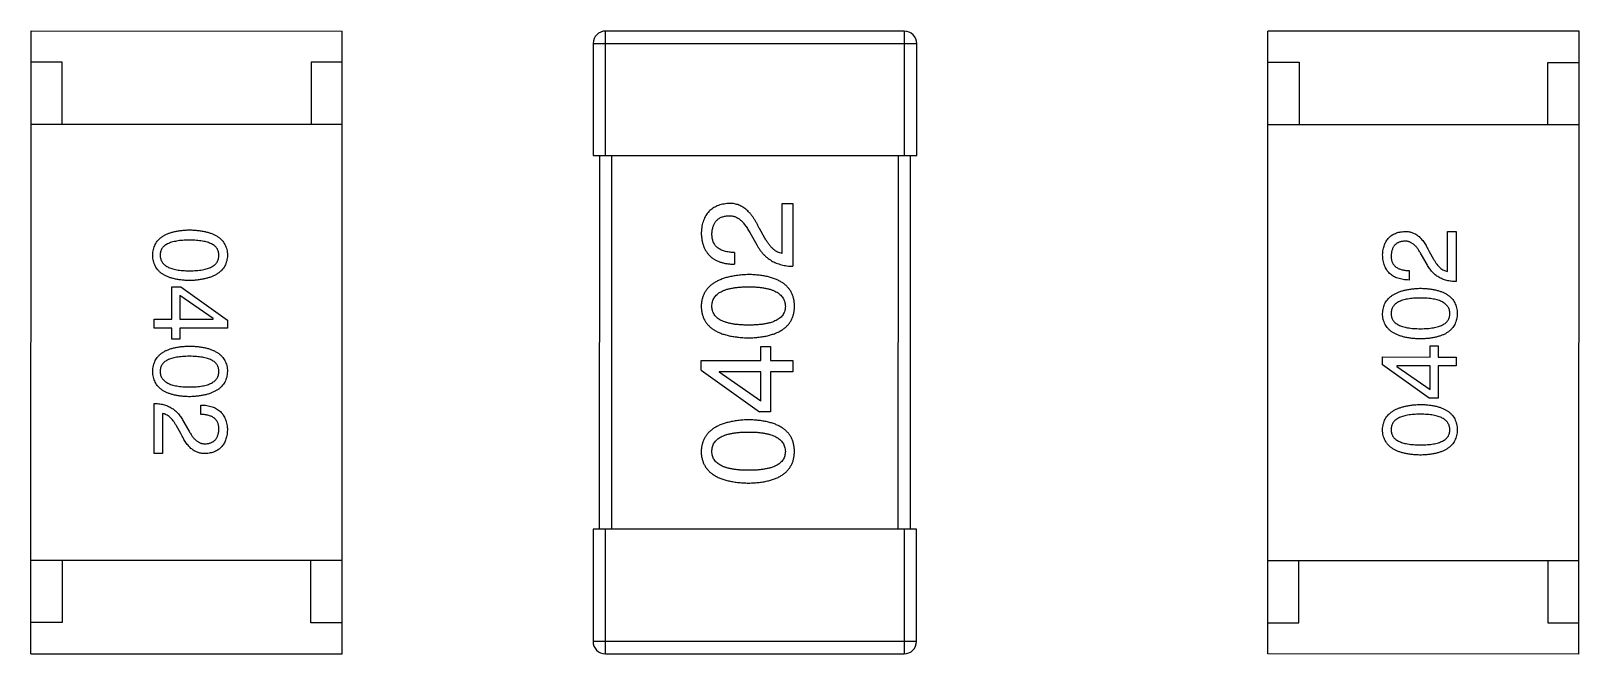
# Model space of a CAD drawing. Header units: inches. Extents: x -29 to 164, y -51 to 83.
# Drawn here: x 129.797 to 132.285, y 33.389 to 34.39 of the extents above; entities that cross this region are included whole.
import ezdxf

# ---------------------------------------------------------------- set-up
doc = ezdxf.new("R2010")
doc.units = ezdxf.units.IN
doc.header["$LTSCALE"] = 1.21
doc.header["$MEASUREMENT"] = 0
doc.layers.get('0').update_dxf_attribs({"linetype": 'CONTINUOUS'})

msp = doc.modelspace()

# ---------------------------------------------------------------- linework, layer by layer
at = {"color": 7, "linetype": 'Continuous'}
for p, q in [((129.7965, 33.3899), (129.7968, 34.3899)), ((129.7968, 34.3899), (130.2968, 34.3898)), ((130.2965, 33.3898), (130.2968, 34.3898)), ((130.7201, 34.1898), (130.7201, 34.3898)), ((131.2001, 34.3897), (130.7201, 34.3898)), ((131.2001, 34.3897), (131.2001, 34.1897)), ((131.7844, 33.3896), (131.7846, 34.3896)), ((132.2846, 34.3895), (131.7846, 34.3896)), ((132.2844, 33.3895), (132.2846, 34.3895)), ((130.7001, 34.3698), (130.7001, 34.1898)), ((130.7001, 34.3698), (131.2201, 34.3697)), ((131.2201, 34.1897), (131.2201, 34.3697)), ((129.8467, 34.3399), (129.7967, 34.3399)), ((129.8467, 34.2399), (129.8467, 34.3399)), ((130.2467, 34.3398), (130.2467, 34.2398)), ((130.2967, 34.3398), (130.2467, 34.3398)), ((131.7846, 34.3396), (131.8346, 34.3396)), ((131.8346, 34.3396), (131.8346, 34.2396)), ((132.2346, 34.2395), (132.2346, 34.3395)), ((132.2346, 34.3395), (132.2846, 34.3395)), ((130.2967, 34.2398), (129.7967, 34.2399)), ((131.7846, 34.2396), (132.2846, 34.2395)), ((130.7001, 34.1898), (131.2201, 34.1897)), ((130.7101, 34.1898), (130.71, 33.5898)), ((130.73, 33.5898), (130.7301, 34.1898)), ((131.1901, 34.1897), (131.19, 33.5897)), ((131.21, 33.5897), (131.2101, 34.1897)), ((131.0041, 34.0325), (131.0041, 34.1129)), ((131.0041, 34.1129), (131.0213, 34.1129)), ((131.0213, 34.1129), (131.0213, 34.012)), ((130.9517, 34.0662), (130.9631, 34.0465)), ((130.9762, 34.0571), (130.9672, 34.0727)), ((132.0731, 34.0038), (132.0732, 34.068)), ((132.0732, 34.068), (132.0869, 34.068)), ((132.0869, 34.068), (132.0869, 33.9874)), ((130.9271, 34.0342), (130.9271, 34.0153)), ((132.0404, 34.0149), (132.0312, 34.0307)), ((132.0436, 34.0359), (132.0509, 34.0235)), ((132.0115, 34.0051), (132.0115, 33.99)), ((130.0232, 33.9274), (130.0232, 33.9792)), ((130.0232, 33.9792), (130.0376, 33.9792)), ((130.0356, 33.9654), (130.0356, 33.9274)), ((130.0894, 33.928), (130.0356, 33.9654)), ((130.0376, 33.9792), (130.1123, 33.9254)), ((129.9943, 33.9129), (129.9943, 33.9274)), ((129.9943, 33.9274), (130.0232, 33.9274)), ((130.0232, 33.9129), (129.9943, 33.9129)), ((130.0231, 33.8952), (130.0232, 33.9129)), ((130.0356, 33.9274), (130.0894, 33.9273)), ((130.0356, 33.9129), (130.0356, 33.8952)), ((130.1123, 33.9129), (130.0356, 33.9129)), ((130.0894, 33.9273), (130.0894, 33.928)), ((130.1123, 33.9254), (130.1123, 33.9129)), ((130.0356, 33.8952), (130.0231, 33.8952)), ((130.9696, 33.8609), (130.9697, 33.883)), ((130.9697, 33.883), (130.9852, 33.883)), ((130.9852, 33.883), (130.9852, 33.8609)), ((131.9689, 33.854), (131.9689, 33.8665)), ((131.9689, 33.8665), (132.0456, 33.8664)), ((132.0456, 33.8664), (132.0456, 33.8842)), ((132.0456, 33.8842), (132.058, 33.8841)), ((132.058, 33.8841), (132.058, 33.8664)), ((132.058, 33.8664), (132.0869, 33.8664)), ((132.0869, 33.8664), (132.0869, 33.852)), ((130.8737, 33.8453), (130.8737, 33.8609)), ((130.8737, 33.8609), (130.9696, 33.8609)), ((130.8737, 33.8453), (130.9672, 33.7781)), ((130.9024, 33.8428), (130.9024, 33.842)), ((130.9696, 33.8428), (130.9024, 33.8428)), ((130.9696, 33.7953), (130.9024, 33.842)), ((130.9696, 33.7953), (130.9696, 33.8428)), ((130.9852, 33.8609), (131.0213, 33.8609)), ((130.9852, 33.8428), (130.9852, 33.7781)), ((131.0213, 33.8428), (130.9852, 33.8428)), ((131.0213, 33.8609), (131.0213, 33.8428)), ((132.0436, 33.8002), (131.9689, 33.854)), ((131.9918, 33.852), (131.9918, 33.8514)), ((132.0456, 33.852), (131.9918, 33.852)), ((131.9918, 33.8514), (132.0456, 33.814)), ((132.0456, 33.814), (132.0456, 33.852)), ((132.058, 33.852), (132.058, 33.8002)), ((132.0869, 33.852), (132.058, 33.852)), ((129.9943, 33.7113), (129.9943, 33.792)), ((130.0697, 33.7743), (130.0697, 33.7893)), ((132.058, 33.8002), (132.0436, 33.8002)), ((130.008, 33.7756), (130.008, 33.7113)), ((130.0408, 33.7644), (130.05, 33.7487)), ((130.9852, 33.7781), (130.9672, 33.7781)), ((130.0375, 33.7435), (130.0303, 33.7559)), ((130.008, 33.7113), (129.9943, 33.7113)), ((130.7, 33.5898), (130.6999, 33.4098)), ((131.22, 33.5897), (130.7, 33.5898)), ((130.7199, 33.3898), (130.72, 33.5898)), ((131.2, 33.5897), (131.1999, 33.3897)), ((131.2199, 33.4097), (131.22, 33.5897)), ((130.2966, 33.5398), (129.7966, 33.5399)), ((129.8466, 33.5399), (129.8466, 33.4399)), ((130.2466, 33.4398), (130.2466, 33.5398)), ((131.7845, 33.5396), (132.2845, 33.5395)), ((131.8344, 33.4396), (131.8345, 33.5396)), ((132.2345, 33.5395), (132.2344, 33.4395)), ((129.8466, 33.4399), (129.7966, 33.4399)), ((130.2966, 33.4398), (130.2466, 33.4398)), ((131.7844, 33.4396), (131.8344, 33.4396)), ((132.2344, 33.4395), (132.2844, 33.4395)), ((131.2199, 33.4097), (130.6999, 33.4098)), ((129.7965, 33.3899), (130.2965, 33.3898)), ((130.7199, 33.3898), (131.1999, 33.3897)), ((132.2844, 33.3895), (131.7844, 33.3896))]:
    msp.add_line(p, q, dxfattribs=at)
for centre, start, end in [((130.7201, 34.3698), 89.988, 179.988), ((131.2001, 34.3697), 359.988, 89.988), ((130.7199, 33.4098), 179.988, 269.988), ((131.1999, 33.4097), 269.988, 359.988)]:
    msp.add_arc(centre, 0.02, start, end, dxfattribs=at)
for points, knots in [([(130.9181, 34.1129), (130.9164, 34.1127), (130.9131, 34.1125), (130.9083, 34.1117), (130.9038, 34.1106), (130.8996, 34.1091), (130.8958, 34.1073), (130.8922, 34.1053), (130.889, 34.1028), (130.886, 34.1), (130.8834, 34.0969), (130.8811, 34.0935), (130.8791, 34.0897), (130.8774, 34.0857), (130.876, 34.0812), (130.8749, 34.0765), (130.8742, 34.0715), (130.8739, 34.068), (130.8738, 34.0662)], [0, 0, 0, 0, 0.070688, 0.137741, 0.201612, 0.262778, 0.321223, 0.378455, 0.434411, 0.490146, 0.546362, 0.603392, 0.662208, 0.723401, 0.787372, 0.85442, 0.925153, 1, 1, 1, 1]), ([(130.9672, 34.0727), (130.9665, 34.0744), (130.9649, 34.0777), (130.9624, 34.0824), (130.9598, 34.0868), (130.9572, 34.0909), (130.9544, 34.0946), (130.9516, 34.098), (130.9486, 34.101), (130.9456, 34.1036), (130.9425, 34.106), (130.9392, 34.108), (130.9359, 34.1097), (130.9325, 34.1111), (130.929, 34.112), (130.9255, 34.1127), (130.9218, 34.113), (130.9193, 34.1129), (130.9181, 34.1129)], [0, 0, 0, 0, 0.082731, 0.161257, 0.236138, 0.307554, 0.375712, 0.440848, 0.502916, 0.562567, 0.619798, 0.675716, 0.73039, 0.78386, 0.837315, 0.890547, 0.944917, 1, 1, 1, 1]), ([(130.891, 34.0637), (130.8911, 34.0648), (130.8912, 34.067), (130.8915, 34.0702), (130.8922, 34.0732), (130.8929, 34.076), (130.8939, 34.0785), (130.895, 34.0809), (130.8964, 34.0831), (130.8979, 34.0851), (130.8997, 34.0868), (130.9016, 34.0884), (130.9038, 34.0897), (130.9061, 34.0908), (130.9086, 34.0917), (130.9113, 34.0925), (130.9142, 34.093), (130.9162, 34.0931), (130.9172, 34.0932)], [0, 0, 0, 0, 0.076112, 0.148436, 0.216883, 0.281466, 0.34298, 0.402356, 0.459881, 0.51546, 0.571111, 0.62658, 0.683162, 0.741007, 0.801404, 0.863825, 0.930544, 1, 1, 1, 1]), ([(130.9172, 34.0932), (130.918, 34.0933), (130.9197, 34.0934), (130.9221, 34.0932), (130.9244, 34.0928), (130.9268, 34.0922), (130.9291, 34.0913), (130.9313, 34.0902), (130.9336, 34.0889), (130.9357, 34.0872), (130.9379, 34.0855), (130.94, 34.0834), (130.942, 34.0811), (130.944, 34.0786), (130.946, 34.0758), (130.948, 34.0728), (130.9499, 34.0696), (130.9511, 34.0673), (130.9517, 34.0662)], [0, 0, 0, 0, 0.052237, 0.103888, 0.155485, 0.207395, 0.259864, 0.31356, 0.369176, 0.4266, 0.486836, 0.550048, 0.61567, 0.685271, 0.75824, 0.834614, 0.915635, 1, 1, 1, 1]), ([(129.9924, 34.0298), (129.9924, 34.0314), (129.9926, 34.0345), (129.9933, 34.039), (129.9946, 34.0432), (129.9962, 34.0471), (129.9983, 34.0507), (130.0009, 34.054), (130.0039, 34.0571), (130.0075, 34.0597), (130.0114, 34.0621), (130.0158, 34.0642), (130.0206, 34.066), (130.0259, 34.0675), (130.0316, 34.0687), (130.0378, 34.0696), (130.0444, 34.0702), (130.049, 34.0704), (130.0514, 34.0704)], [0, 0, 0, 0, 0.059135, 0.115606, 0.169241, 0.221578, 0.273261, 0.324749, 0.377329, 0.431642, 0.488541, 0.548597, 0.612232, 0.680174, 0.752504, 0.829777, 0.912307, 1, 1, 1, 1]), ([(130.0514, 34.0704), (130.0538, 34.0704), (130.0585, 34.0702), (130.0654, 34.0696), (130.0718, 34.0687), (130.0777, 34.0675), (130.0832, 34.066), (130.0882, 34.0642), (130.0927, 34.0621), (130.0968, 34.0597), (130.1004, 34.057), (130.1035, 34.054), (130.1062, 34.0507), (130.1084, 34.0471), (130.1101, 34.0432), (130.1114, 34.039), (130.1121, 34.0345), (130.1123, 34.0314), (130.1124, 34.0298)], [0, 0, 0, 0, 0.088823, 0.172287, 0.250296, 0.323438, 0.392244, 0.456221, 0.516635, 0.573871, 0.628, 0.680335, 0.731489, 0.782557, 0.834044, 0.886738, 0.942089, 1, 1, 1, 1]), ([(130.8738, 34.0662), (130.8739, 34.0641), (130.8741, 34.0602), (130.8749, 34.0545), (130.876, 34.0492), (130.8776, 34.0443), (130.8796, 34.0397), (130.882, 34.0356), (130.8847, 34.0318), (130.8879, 34.0284), (130.8914, 34.0254), (130.8954, 34.0228), (130.8997, 34.0206), (130.9044, 34.0187), (130.9095, 34.0173), (130.915, 34.0162), (130.9209, 34.0156), (130.925, 34.0154), (130.9271, 34.0153)], [0, 0, 0, 0, 0.07282, 0.141057, 0.2062, 0.267672, 0.326735, 0.383519, 0.439188, 0.494454, 0.549628, 0.605958, 0.66397, 0.72402, 0.787502, 0.854127, 0.925065, 1, 1, 1, 1]), ([(130.9271, 34.0342), (130.9256, 34.0342), (130.9228, 34.0343), (130.9187, 34.0348), (130.9149, 34.0354), (130.9113, 34.0363), (130.9081, 34.0374), (130.9051, 34.0386), (130.9024, 34.0402), (130.9, 34.0419), (130.8979, 34.0439), (130.896, 34.0461), (130.8945, 34.0485), (130.8932, 34.0511), (130.8922, 34.054), (130.8915, 34.057), (130.8911, 34.0603), (130.891, 34.0625), (130.891, 34.0637)], [0, 0, 0, 0, 0.082594, 0.15978, 0.232961, 0.301462, 0.365595, 0.426678, 0.484662, 0.540809, 0.595146, 0.648401, 0.702272, 0.757102, 0.813447, 0.872233, 0.934055, 1, 1, 1, 1]), ([(131.9689, 34.0307), (131.969, 34.0321), (131.9692, 34.0349), (131.9698, 34.039), (131.9707, 34.0427), (131.9718, 34.0463), (131.9731, 34.0495), (131.9747, 34.0525), (131.9766, 34.0553), (131.9787, 34.0578), (131.981, 34.06), (131.9836, 34.062), (131.9865, 34.0636), (131.9896, 34.065), (131.9929, 34.0662), (131.9965, 34.0671), (132.0003, 34.0677), (132.003, 34.0679), (132.0043, 34.0681)], [0, 0, 0, 0, 0.074847, 0.14558, 0.212628, 0.276599, 0.337792, 0.396608, 0.453638, 0.509854, 0.565589, 0.621545, 0.678777, 0.737222, 0.798388, 0.862259, 0.929312, 1, 1, 1, 1]), ([(132.0043, 34.0681), (132.0053, 34.0681), (132.0073, 34.0681), (132.0102, 34.0679), (132.0131, 34.0674), (132.0159, 34.0666), (132.0186, 34.0655), (132.0213, 34.0642), (132.0238, 34.0626), (132.0263, 34.0607), (132.0288, 34.0585), (132.0311, 34.0561), (132.0334, 34.0534), (132.0356, 34.0504), (132.0377, 34.0472), (132.0398, 34.0437), (132.0418, 34.0399), (132.043, 34.0373), (132.0436, 34.0359)], [0, 0, 0, 0, 0.055083, 0.109453, 0.162685, 0.21614, 0.26961, 0.324284, 0.380202, 0.437433, 0.497084, 0.559152, 0.624288, 0.692446, 0.763862, 0.838743, 0.917269, 1, 1, 1, 1]), ([(130.0514, 34.0541), (130.0495, 34.054), (130.0458, 34.054), (130.0404, 34.0537), (130.0354, 34.0533), (130.0308, 34.0526), (130.0266, 34.0517), (130.0227, 34.0507), (130.0192, 34.0495), (130.016, 34.0481), (130.0132, 34.0465), (130.0108, 34.0447), (130.0087, 34.0427), (130.0071, 34.0405), (130.0057, 34.0381), (130.0048, 34.0355), (130.0043, 34.0327), (130.0042, 34.0308), (130.0042, 34.0298)], [0, 0, 0, 0, 0.096457, 0.187288, 0.27178, 0.350132, 0.423455, 0.491343, 0.554037, 0.612253, 0.666313, 0.717038, 0.764921, 0.811214, 0.856775, 0.902988, 0.950234, 1, 1, 1, 1]), ([(130.0986, 34.0298), (130.0985, 34.0308), (130.0985, 34.0327), (130.0979, 34.0355), (130.097, 34.038), (130.0957, 34.0405), (130.094, 34.0426), (130.092, 34.0447), (130.0895, 34.0465), (130.0867, 34.0481), (130.0836, 34.0495), (130.0801, 34.0507), (130.0762, 34.0517), (130.0719, 34.0526), (130.0673, 34.0532), (130.0623, 34.0537), (130.057, 34.054), (130.0533, 34.054), (130.0514, 34.0541)], [0, 0, 0, 0, 0.049764, 0.097007, 0.143217, 0.188577, 0.235116, 0.282997, 0.333719, 0.387776, 0.445989, 0.508679, 0.576563, 0.649481, 0.728235, 0.812722, 0.903548, 1, 1, 1, 1]), ([(130.9631, 34.0465), (130.9639, 34.0451), (130.9654, 34.0424), (130.9679, 34.0386), (130.9706, 34.035), (130.9735, 34.0317), (130.9765, 34.0286), (130.9797, 34.0259), (130.9831, 34.0233), (130.9867, 34.021), (130.9904, 34.019), (130.9943, 34.0172), (130.9984, 34.0157), (131.0026, 34.0145), (131.0071, 34.0134), (131.0117, 34.0127), (131.0164, 34.0122), (131.0197, 34.0121), (131.0213, 34.012)], [0, 0, 0, 0, 0.065828, 0.130094, 0.192451, 0.254037, 0.313974, 0.373757, 0.433048, 0.492243, 0.551902, 0.611758, 0.672678, 0.734814, 0.798569, 0.863693, 0.930488, 1, 1, 1, 1]), ([(131.0041, 34.0325), (131.0028, 34.0328), (131.0002, 34.0333), (130.9964, 34.0349), (130.9928, 34.0371), (130.9892, 34.0399), (130.9858, 34.0433), (130.9824, 34.0474), (130.9792, 34.052), (130.9773, 34.0554), (130.9762, 34.0571)], [0, 0, 0, 0, 0.103034, 0.208166, 0.318255, 0.434664, 0.559728, 0.695394, 0.841708, 1, 1, 1, 1]), ([(132.0037, 34.0523), (132.0028, 34.0523), (132.0012, 34.0521), (131.9989, 34.0517), (131.9967, 34.0511), (131.9947, 34.0504), (131.9929, 34.0495), (131.9912, 34.0484), (131.9896, 34.0472), (131.9882, 34.0458), (131.987, 34.0442), (131.9859, 34.0425), (131.985, 34.0406), (131.9842, 34.0385), (131.9836, 34.0363), (131.9831, 34.0339), (131.9828, 34.0314), (131.9827, 34.0296), (131.9827, 34.0287)], [0, 0, 0, 0, 0.069456, 0.136175, 0.198596, 0.258993, 0.316838, 0.37342, 0.428889, 0.48454, 0.540119, 0.597644, 0.65702, 0.718534, 0.783117, 0.851564, 0.923888, 1, 1, 1, 1]), ([(132.0312, 34.0307), (132.0307, 34.0316), (132.0297, 34.0334), (132.0282, 34.036), (132.0267, 34.0384), (132.0251, 34.0406), (132.0235, 34.0426), (132.0218, 34.0445), (132.0202, 34.0461), (132.0184, 34.0475), (132.0167, 34.0488), (132.0149, 34.0499), (132.0131, 34.0508), (132.0113, 34.0515), (132.0094, 34.052), (132.0075, 34.0523), (132.0056, 34.0524), (132.0043, 34.0524), (132.0037, 34.0523)], [0, 0, 0, 0, 0.084365, 0.165386, 0.24176, 0.314729, 0.38433, 0.449952, 0.513164, 0.5734, 0.630824, 0.68644, 0.740136, 0.792605, 0.844515, 0.896112, 0.947763, 1, 1, 1, 1]), ([(130.0514, 33.9891), (130.049, 33.9892), (130.0444, 33.9894), (130.0378, 33.99), (130.0316, 33.9909), (130.0259, 33.9921), (130.0206, 33.9936), (130.0158, 33.9954), (130.0114, 33.9975), (130.0074, 33.9998), (130.0039, 34.0025), (130.0009, 34.0056), (129.9983, 34.0089), (129.9962, 34.0125), (129.9945, 34.0164), (129.9933, 34.0206), (129.9926, 34.0251), (129.9924, 34.0282), (129.9924, 34.0298)], [0, 0, 0, 0, 0.08769, 0.170218, 0.24749, 0.319818, 0.387758, 0.451391, 0.511445, 0.568185, 0.622681, 0.67526, 0.726746, 0.778428, 0.830764, 0.884397, 0.940866, 1, 1, 1, 1]), ([(130.0042, 34.0298), (130.0042, 34.0288), (130.0043, 34.0268), (130.005, 34.024), (130.006, 34.0213), (130.0073, 34.0189), (130.009, 34.0166), (130.0111, 34.0145), (130.0135, 34.0127), (130.0163, 34.011), (130.0195, 34.0095), (130.023, 34.0083), (130.0268, 34.0072), (130.0311, 34.0064), (130.0356, 34.0057), (130.0406, 34.0052), (130.0458, 34.0049), (130.0495, 34.0049), (130.0514, 34.0049)], [0, 0, 0, 0, 0.050879, 0.099377, 0.146973, 0.193618, 0.240619, 0.289461, 0.34047, 0.395283, 0.453059, 0.515633, 0.582666, 0.655287, 0.732971, 0.815933, 0.905166, 1, 1, 1, 1]), ([(130.0514, 34.0049), (130.0533, 34.0049), (130.057, 34.0049), (130.0623, 34.0052), (130.0673, 34.0057), (130.0719, 34.0064), (130.0762, 34.0072), (130.0801, 34.0083), (130.0836, 34.0095), (130.0867, 34.011), (130.0895, 34.0127), (130.092, 34.0145), (130.094, 34.0166), (130.0957, 34.0188), (130.097, 34.0213), (130.0979, 34.024), (130.0985, 34.0268), (130.0985, 34.0288), (130.0986, 34.0298)], [0, 0, 0, 0, 0.095719, 0.185854, 0.269738, 0.347952, 0.420315, 0.487894, 0.550245, 0.608186, 0.662454, 0.713283, 0.761375, 0.808209, 0.854301, 0.901312, 0.949396, 1, 1, 1, 1]), ([(130.1124, 34.0298), (130.1123, 34.0282), (130.1121, 34.0251), (130.1112, 34.0207), (130.1099, 34.0166), (130.1081, 34.0127), (130.1059, 34.0091), (130.1032, 34.0058), (130.1, 34.0029), (130.0964, 34.0002), (130.0924, 33.9978), (130.0878, 33.9956), (130.0829, 33.9938), (130.0774, 33.9923), (130.0716, 33.9911), (130.0652, 33.9901), (130.0585, 33.9894), (130.0538, 33.9892), (130.0514, 33.9891)], [0, 0, 0, 0, 0.057415, 0.112361, 0.16496, 0.216437, 0.267441, 0.318839, 0.371478, 0.426325, 0.483626, 0.544235, 0.608673, 0.677374, 0.750405, 0.828394, 0.911525, 1, 1, 1, 1]), ([(132.0115, 33.99), (132.0098, 33.9901), (132.0066, 33.9902), (132.0019, 33.9907), (131.9975, 33.9916), (131.9934, 33.9927), (131.9896, 33.9942), (131.9861, 33.996), (131.983, 33.9981), (131.9802, 34.0005), (131.9776, 34.0032), (131.9754, 34.0062), (131.9735, 34.0095), (131.972, 34.0132), (131.9707, 34.0171), (131.9698, 34.0214), (131.9691, 34.0259), (131.969, 34.0291), (131.9689, 34.0307)], [0, 0, 0, 0, 0.074935, 0.145873, 0.212498, 0.27598, 0.33603, 0.394042, 0.450372, 0.505546, 0.560812, 0.616481, 0.673265, 0.732328, 0.7938, 0.858943, 0.92718, 1, 1, 1, 1]), ([(131.9827, 34.0287), (131.9827, 34.0278), (131.9827, 34.026), (131.9831, 34.0234), (131.9836, 34.0209), (131.9844, 34.0186), (131.9854, 34.0165), (131.9867, 34.0146), (131.9881, 34.0129), (131.9899, 34.0113), (131.9918, 34.0099), (131.9939, 34.0087), (131.9963, 34.0077), (131.9989, 34.0068), (132.0018, 34.0061), (132.0048, 34.0056), (132.0081, 34.0052), (132.0103, 34.0051), (132.0115, 34.0051)], [0, 0, 0, 0, 0.065945, 0.127767, 0.186553, 0.242898, 0.297728, 0.351599, 0.404854, 0.459191, 0.515338, 0.573322, 0.634405, 0.698538, 0.767039, 0.84022, 0.917406, 1, 1, 1, 1]), ([(132.0869, 33.9874), (132.0856, 33.9874), (132.083, 33.9875), (132.0792, 33.9879), (132.0755, 33.9885), (132.072, 33.9893), (132.0686, 33.9903), (132.0653, 33.9915), (132.0622, 33.9929), (132.0592, 33.9946), (132.0563, 33.9964), (132.0536, 33.9984), (132.0511, 34.0007), (132.0486, 34.0031), (132.0463, 34.0058), (132.0442, 34.0086), (132.0422, 34.0117), (132.041, 34.0138), (132.0404, 34.0149)], [0, 0, 0, 0, 0.069512, 0.136307, 0.201431, 0.265186, 0.327322, 0.388242, 0.448098, 0.507757, 0.566952, 0.626243, 0.686026, 0.745963, 0.807549, 0.869906, 0.934172, 1, 1, 1, 1]), ([(132.0509, 34.0235), (132.0517, 34.0221), (132.0532, 34.0193), (132.0558, 34.0156), (132.0585, 34.0124), (132.0612, 34.0097), (132.0641, 34.0074), (132.067, 34.0057), (132.07, 34.0044), (132.0721, 34.004), (132.0731, 34.0038)], [0, 0, 0, 0, 0.158292, 0.304606, 0.440272, 0.565336, 0.681745, 0.791834, 0.896966, 1, 1, 1, 1]), ([(130.95, 33.9988), (130.947, 33.9986), (130.9411, 33.9984), (130.9327, 33.9975), (130.9248, 33.9963), (130.9174, 33.9948), (130.9106, 33.9929), (130.9044, 33.9906), (130.8988, 33.988), (130.8937, 33.985), (130.8892, 33.9816), (130.8852, 33.9779), (130.8818, 33.9738), (130.879, 33.9693), (130.8768, 33.9645), (130.8752, 33.9593), (130.8741, 33.9537), (130.8739, 33.9499), (130.8738, 33.948)], [0, 0, 0, 0, 0.088475, 0.171606, 0.249595, 0.322626, 0.391327, 0.455765, 0.516374, 0.573675, 0.628522, 0.681161, 0.732559, 0.783563, 0.83504, 0.887639, 0.942585, 1, 1, 1, 1]), ([(131.0238, 33.9479), (131.0237, 33.9499), (131.0235, 33.9538), (131.0226, 33.9594), (131.021, 33.9647), (131.019, 33.9696), (131.0163, 33.9741), (131.0131, 33.9782), (131.0093, 33.982), (131.0049, 33.9854), (131, 33.9884), (130.9945, 33.991), (130.9885, 33.9932), (130.9818, 33.9951), (130.9747, 33.9966), (130.967, 33.9977), (130.9587, 33.9985), (130.953, 33.9987), (130.95, 33.9988)], [0, 0, 0, 0, 0.059134, 0.115603, 0.169236, 0.221572, 0.273254, 0.32474, 0.377319, 0.431815, 0.488555, 0.548609, 0.612242, 0.680182, 0.75251, 0.829782, 0.91231, 1, 1, 1, 1]), ([(130.891, 33.948), (130.891, 33.9492), (130.8911, 33.9517), (130.8918, 33.9552), (130.893, 33.9586), (130.8946, 33.9616), (130.8967, 33.9644), (130.8993, 33.967), (130.9023, 33.9693), (130.9058, 33.9714), (130.9097, 33.9732), (130.9141, 33.9748), (130.919, 33.9761), (130.9243, 33.9772), (130.9301, 33.9781), (130.9363, 33.9787), (130.943, 33.979), (130.9476, 33.9791), (130.95, 33.9791)], [0, 0, 0, 0, 0.050604, 0.098688, 0.145699, 0.191791, 0.238625, 0.286717, 0.337546, 0.391814, 0.449755, 0.512106, 0.579685, 0.652048, 0.730262, 0.814146, 0.904281, 1, 1, 1, 1]), ([(130.95, 33.9791), (130.9524, 33.9791), (130.9569, 33.979), (130.9635, 33.9787), (130.9697, 33.9781), (130.9754, 33.9772), (130.9807, 33.9761), (130.9855, 33.9748), (130.9899, 33.9732), (130.9938, 33.9714), (130.9973, 33.9693), (131.0003, 33.967), (131.003, 33.9644), (131.0051, 33.9616), (131.0068, 33.9585), (131.008, 33.9552), (131.0088, 33.9516), (131.0089, 33.9492), (131.009, 33.9479)], [0, 0, 0, 0, 0.094834, 0.184067, 0.267029, 0.344713, 0.417334, 0.484367, 0.546941, 0.604717, 0.65953, 0.710539, 0.759381, 0.806382, 0.853027, 0.900623, 0.949121, 1, 1, 1, 1]), ([(131.9689, 33.9361), (131.969, 33.9377), (131.9692, 33.9407), (131.97, 33.9452), (131.9713, 33.9493), (131.9731, 33.9532), (131.9753, 33.9568), (131.978, 33.9601), (131.9812, 33.963), (131.9848, 33.9657), (131.9889, 33.9681), (131.9934, 33.9702), (131.9984, 33.9721), (132.0038, 33.9736), (132.0097, 33.9748), (132.016, 33.9758), (132.0228, 33.9764), (132.0275, 33.9767), (132.0299, 33.9768)], [0, 0, 0, 0, 0.057415, 0.112361, 0.16496, 0.216437, 0.267441, 0.318839, 0.371478, 0.426325, 0.483626, 0.544235, 0.608673, 0.677374, 0.750405, 0.828394, 0.911525, 1, 1, 1, 1]), ([(132.0299, 33.9768), (132.0322, 33.9767), (132.0368, 33.9765), (132.0434, 33.9759), (132.0496, 33.975), (132.0553, 33.9738), (132.0606, 33.9723), (132.0655, 33.9705), (132.0698, 33.9684), (132.0738, 33.966), (132.0773, 33.9633), (132.0803, 33.9603), (132.0829, 33.957), (132.085, 33.9534), (132.0867, 33.9495), (132.0879, 33.9453), (132.0887, 33.9408), (132.0888, 33.9377), (132.0889, 33.9361)], [0, 0, 0, 0, 0.08769, 0.170218, 0.24749, 0.319818, 0.387758, 0.451391, 0.511445, 0.568185, 0.622681, 0.67526, 0.726746, 0.778428, 0.830764, 0.884397, 0.940866, 1, 1, 1, 1]), ([(130.8738, 33.948), (130.8739, 33.946), (130.874, 33.9421), (130.875, 33.9364), (130.8766, 33.9312), (130.8787, 33.9263), (130.8815, 33.9218), (130.8848, 33.9176), (130.8887, 33.9139), (130.8933, 33.9105), (130.8983, 33.9075), (130.904, 33.9049), (130.9103, 33.9027), (130.9171, 33.9008), (130.9245, 33.8993), (130.9325, 33.8982), (130.941, 33.8974), (130.9469, 33.8972), (130.95, 33.8971)], [0, 0, 0, 0, 0.057911, 0.113262, 0.165956, 0.217443, 0.268511, 0.319665, 0.372, 0.426129, 0.483365, 0.543779, 0.607756, 0.676562, 0.749704, 0.827713, 0.911177, 1, 1, 1, 1]), ([(130.95, 33.9176), (130.9476, 33.9176), (130.943, 33.9177), (130.9363, 33.9181), (130.9301, 33.9186), (130.9243, 33.9194), (130.919, 33.9205), (130.9141, 33.9218), (130.9097, 33.9233), (130.9058, 33.9251), (130.9023, 33.9271), (130.8993, 33.9293), (130.8967, 33.9319), (130.8946, 33.9346), (130.893, 33.9376), (130.8918, 33.9408), (130.8911, 33.9443), (130.891, 33.9467), (130.891, 33.948)], [0, 0, 0, 0, 0.096452, 0.187278, 0.271765, 0.350519, 0.423437, 0.491321, 0.554011, 0.612224, 0.666281, 0.717003, 0.764884, 0.811423, 0.856783, 0.902993, 0.950236, 1, 1, 1, 1]), ([(131.009, 33.9479), (131.009, 33.9467), (131.0089, 33.9443), (131.0082, 33.9408), (131.007, 33.9376), (131.0054, 33.9346), (131.0033, 33.9318), (131.0007, 33.9293), (130.9977, 33.9271), (130.9942, 33.9251), (130.9903, 33.9233), (130.9859, 33.9217), (130.981, 33.9205), (130.9757, 33.9194), (130.9699, 33.9186), (130.9637, 33.918), (130.957, 33.9177), (130.9524, 33.9176), (130.95, 33.9176)], [0, 0, 0, 0, 0.049766, 0.097012, 0.143225, 0.188786, 0.235079, 0.282962, 0.333687, 0.387747, 0.445963, 0.508657, 0.576545, 0.649868, 0.72822, 0.812712, 0.903543, 1, 1, 1, 1]), ([(130.95, 33.8971), (130.9529, 33.8972), (130.9587, 33.8974), (130.9669, 33.8982), (130.9747, 33.8993), (130.9818, 33.9008), (130.9884, 33.9027), (130.9945, 33.9049), (131, 33.9075), (131.0049, 33.9105), (131.0093, 33.9139), (131.0131, 33.9176), (131.0163, 33.9218), (131.019, 33.9263), (131.021, 33.9312), (131.0226, 33.9364), (131.0235, 33.9421), (131.0237, 33.9459), (131.0238, 33.9479)], [0, 0, 0, 0, 0.087693, 0.170223, 0.247496, 0.319826, 0.387768, 0.451403, 0.511459, 0.568358, 0.622671, 0.675251, 0.726739, 0.778422, 0.830759, 0.884394, 0.940865, 1, 1, 1, 1]), ([(132.0299, 33.961), (132.028, 33.961), (132.0243, 33.961), (132.0189, 33.9607), (132.0139, 33.9602), (132.0093, 33.9595), (132.005, 33.9587), (132.0012, 33.9576), (131.9976, 33.9563), (131.9945, 33.9549), (131.9917, 33.9532), (131.9893, 33.9514), (131.9872, 33.9493), (131.9855, 33.9471), (131.9842, 33.9446), (131.9833, 33.9419), (131.9828, 33.9391), (131.9827, 33.9371), (131.9826, 33.9361)], [0, 0, 0, 0, 0.095719, 0.185854, 0.269738, 0.347952, 0.420315, 0.487894, 0.550245, 0.608186, 0.662454, 0.713283, 0.761375, 0.808209, 0.854301, 0.901312, 0.949396, 1, 1, 1, 1]), ([(132.0771, 33.9361), (132.077, 33.9371), (132.0769, 33.9391), (132.0763, 33.9419), (132.0753, 33.9446), (132.0739, 33.947), (132.0722, 33.9493), (132.0701, 33.9513), (132.0677, 33.9532), (132.0649, 33.9549), (132.0618, 33.9563), (132.0583, 33.9576), (132.0544, 33.9587), (132.0502, 33.9595), (132.0456, 33.9602), (132.0407, 33.9607), (132.0354, 33.961), (132.0317, 33.961), (132.0299, 33.961)], [0, 0, 0, 0, 0.050879, 0.099377, 0.146973, 0.193618, 0.240619, 0.289461, 0.34047, 0.395283, 0.453059, 0.515633, 0.582666, 0.655287, 0.732971, 0.815933, 0.905166, 1, 1, 1, 1]), ([(132.0298, 33.8954), (132.0274, 33.8955), (132.0227, 33.8957), (132.0158, 33.8963), (132.0094, 33.8972), (132.0035, 33.8984), (131.9981, 33.8999), (131.9931, 33.9017), (131.9885, 33.9038), (131.9845, 33.9062), (131.9808, 33.9089), (131.9777, 33.9119), (131.975, 33.9152), (131.9728, 33.9188), (131.9711, 33.9227), (131.9699, 33.9269), (131.9691, 33.9314), (131.9689, 33.9345), (131.9689, 33.9361)], [0, 0, 0, 0, 0.088823, 0.172287, 0.250296, 0.323438, 0.392244, 0.456221, 0.516635, 0.573871, 0.628, 0.680335, 0.731489, 0.782557, 0.834044, 0.886738, 0.942089, 1, 1, 1, 1]), ([(131.9826, 33.9361), (131.9827, 33.9351), (131.9828, 33.9332), (131.9833, 33.9304), (131.9842, 33.9278), (131.9855, 33.9254), (131.9872, 33.9233), (131.9893, 33.9212), (131.9917, 33.9194), (131.9945, 33.9178), (131.9976, 33.9164), (132.0012, 33.9152), (132.005, 33.9142), (132.0093, 33.9133), (132.0139, 33.9126), (132.0189, 33.9122), (132.0243, 33.9119), (132.0279, 33.9119), (132.0299, 33.9118)], [0, 0, 0, 0, 0.049764, 0.097007, 0.143217, 0.188577, 0.235116, 0.282997, 0.333719, 0.387776, 0.445989, 0.508679, 0.576563, 0.649481, 0.728235, 0.812722, 0.903548, 1, 1, 1, 1]), ([(132.0889, 33.9361), (132.0888, 33.9345), (132.0887, 33.9314), (132.0879, 33.9269), (132.0867, 33.9227), (132.085, 33.9188), (132.0829, 33.9152), (132.0803, 33.9118), (132.0773, 33.9088), (132.0738, 33.9062), (132.0698, 33.9037), (132.0654, 33.9017), (132.0606, 33.8999), (132.0553, 33.8984), (132.0496, 33.8972), (132.0434, 33.8963), (132.0368, 33.8957), (132.0322, 33.8955), (132.0298, 33.8954)], [0, 0, 0, 0, 0.059135, 0.115606, 0.169241, 0.221578, 0.273261, 0.324749, 0.377329, 0.431642, 0.488541, 0.548597, 0.612232, 0.680174, 0.752504, 0.829777, 0.912307, 1, 1, 1, 1]), ([(132.0299, 33.9118), (132.0318, 33.9119), (132.0354, 33.9119), (132.0408, 33.9122), (132.0458, 33.9126), (132.0504, 33.9133), (132.0546, 33.9142), (132.0585, 33.9151), (132.0621, 33.9164), (132.0652, 33.9178), (132.068, 33.9194), (132.0704, 33.9212), (132.0725, 33.9232), (132.0741, 33.9254), (132.0755, 33.9278), (132.0764, 33.9304), (132.077, 33.9332), (132.077, 33.9351), (132.0771, 33.9361)], [0, 0, 0, 0, 0.096457, 0.187288, 0.27178, 0.350132, 0.423455, 0.491343, 0.554037, 0.612253, 0.666313, 0.717038, 0.764921, 0.811214, 0.856775, 0.902988, 0.950234, 1, 1, 1, 1]), ([(129.9923, 33.8433), (129.9924, 33.8449), (129.9925, 33.848), (129.9933, 33.8525), (129.9945, 33.8567), (129.9962, 33.8606), (129.9983, 33.8642), (130.0009, 33.8675), (130.0039, 33.8705), (130.0074, 33.8732), (130.0113, 33.8756), (130.0158, 33.8777), (130.0206, 33.8795), (130.0259, 33.881), (130.0316, 33.8822), (130.0378, 33.8831), (130.0444, 33.8837), (130.049, 33.8838), (130.0513, 33.8839)], [0, 0, 0, 0, 0.059135, 0.115606, 0.169241, 0.221578, 0.273261, 0.324749, 0.377329, 0.431642, 0.488541, 0.548597, 0.612232, 0.680174, 0.752504, 0.829777, 0.912307, 1, 1, 1, 1]), ([(130.0513, 33.8675), (130.0494, 33.8675), (130.0457, 33.8675), (130.0404, 33.8672), (130.0354, 33.8667), (130.0308, 33.8661), (130.0265, 33.8652), (130.0226, 33.8642), (130.0191, 33.863), (130.016, 33.8615), (130.0132, 33.8599), (130.0108, 33.8582), (130.0087, 33.8561), (130.007, 33.8539), (130.0057, 33.8516), (130.0048, 33.849), (130.0042, 33.8462), (130.0042, 33.8443), (130.0041, 33.8433)], [0, 0, 0, 0, 0.096457, 0.187288, 0.27178, 0.350132, 0.423455, 0.491343, 0.554037, 0.612253, 0.666313, 0.717038, 0.764921, 0.811214, 0.856775, 0.902988, 0.950234, 1, 1, 1, 1]), ([(130.0513, 33.8839), (130.0538, 33.8838), (130.0585, 33.8837), (130.0654, 33.8831), (130.0717, 33.8822), (130.0777, 33.881), (130.0831, 33.8795), (130.0881, 33.8777), (130.0927, 33.8756), (130.0967, 33.8732), (130.1003, 33.8705), (130.1035, 33.8675), (130.1062, 33.8642), (130.1084, 33.8606), (130.11, 33.8567), (130.1113, 33.8525), (130.1121, 33.848), (130.1122, 33.8448), (130.1123, 33.8433)], [0, 0, 0, 0, 0.088823, 0.172287, 0.250296, 0.323438, 0.392244, 0.456221, 0.516635, 0.573871, 0.628, 0.680335, 0.731489, 0.782557, 0.834044, 0.886738, 0.942089, 1, 1, 1, 1]), ([(130.0985, 33.8433), (130.0985, 33.8442), (130.0984, 33.8462), (130.0979, 33.8489), (130.097, 33.8515), (130.0957, 33.8539), (130.094, 33.8561), (130.0919, 33.8581), (130.0895, 33.8599), (130.0867, 33.8615), (130.0836, 33.863), (130.08, 33.8642), (130.0761, 33.8652), (130.0719, 33.8661), (130.0673, 33.8667), (130.0623, 33.8672), (130.0569, 33.8675), (130.0532, 33.8675), (130.0513, 33.8675)], [0, 0, 0, 0, 0.049764, 0.097007, 0.143217, 0.188577, 0.235116, 0.282997, 0.333719, 0.387776, 0.445989, 0.508679, 0.576563, 0.649481, 0.728235, 0.812722, 0.903548, 1, 1, 1, 1]), ([(130.0513, 33.8026), (130.049, 33.8027), (130.0444, 33.8029), (130.0378, 33.8035), (130.0316, 33.8043), (130.0259, 33.8056), (130.0206, 33.8071), (130.0157, 33.8089), (130.0113, 33.8109), (130.0074, 33.8133), (130.0039, 33.816), (130.0009, 33.819), (129.9983, 33.8223), (129.9962, 33.826), (129.9945, 33.8299), (129.9933, 33.8341), (129.9925, 33.8386), (129.9924, 33.8417), (129.9923, 33.8433)], [0, 0, 0, 0, 0.08769, 0.170218, 0.24749, 0.319818, 0.387758, 0.451391, 0.511445, 0.568185, 0.622681, 0.67526, 0.726746, 0.778428, 0.830764, 0.884397, 0.940866, 1, 1, 1, 1]), ([(130.0041, 33.8433), (130.0042, 33.8423), (130.0043, 33.8403), (130.0049, 33.8374), (130.0059, 33.8348), (130.0073, 33.8323), (130.009, 33.8301), (130.0111, 33.828), (130.0135, 33.8262), (130.0163, 33.8245), (130.0194, 33.823), (130.0229, 33.8218), (130.0268, 33.8207), (130.031, 33.8199), (130.0356, 33.8192), (130.0405, 33.8187), (130.0458, 33.8184), (130.0494, 33.8184), (130.0513, 33.8183)], [0, 0, 0, 0, 0.050879, 0.099377, 0.146973, 0.193618, 0.240619, 0.289461, 0.34047, 0.395283, 0.453059, 0.515633, 0.582666, 0.655287, 0.732971, 0.815933, 0.905166, 1, 1, 1, 1]), ([(130.0513, 33.8183), (130.0532, 33.8184), (130.0569, 33.8184), (130.0623, 33.8187), (130.0673, 33.8192), (130.0719, 33.8198), (130.0761, 33.8207), (130.08, 33.8218), (130.0835, 33.823), (130.0867, 33.8245), (130.0895, 33.8262), (130.0919, 33.828), (130.094, 33.8301), (130.0957, 33.8323), (130.097, 33.8348), (130.0979, 33.8374), (130.0984, 33.8403), (130.0985, 33.8423), (130.0985, 33.8433)], [0, 0, 0, 0, 0.095719, 0.185854, 0.269738, 0.347952, 0.420315, 0.487894, 0.550245, 0.608186, 0.662454, 0.713283, 0.761375, 0.808209, 0.854301, 0.901312, 0.949396, 1, 1, 1, 1]), ([(130.1123, 33.8433), (130.1122, 33.8417), (130.112, 33.8386), (130.1112, 33.8342), (130.1099, 33.83), (130.1081, 33.8262), (130.1059, 33.8226), (130.1032, 33.8193), (130.1, 33.8163), (130.0964, 33.8136), (130.0923, 33.8112), (130.0878, 33.8091), (130.0828, 33.8073), (130.0774, 33.8058), (130.0715, 33.8046), (130.0652, 33.8036), (130.0584, 33.8029), (130.0537, 33.8027), (130.0513, 33.8026)], [0, 0, 0, 0, 0.057415, 0.112361, 0.16496, 0.216437, 0.267441, 0.318839, 0.371478, 0.426325, 0.483626, 0.544235, 0.608673, 0.677374, 0.750405, 0.828394, 0.911525, 1, 1, 1, 1]), ([(129.9943, 33.792), (129.9956, 33.7919), (129.9982, 33.7918), (130.002, 33.7914), (130.0057, 33.7909), (130.0092, 33.7901), (130.0126, 33.7891), (130.0159, 33.7878), (130.019, 33.7864), (130.022, 33.7848), (130.0249, 33.783), (130.0275, 33.7809), (130.0301, 33.7787), (130.0325, 33.7762), (130.0349, 33.7736), (130.037, 33.7707), (130.039, 33.7677), (130.0402, 33.7655), (130.0408, 33.7644)], [0, 0, 0, 0, 0.069512, 0.136307, 0.201431, 0.265186, 0.327322, 0.388242, 0.448098, 0.507757, 0.566952, 0.626243, 0.686026, 0.745963, 0.807549, 0.869906, 0.934172, 1, 1, 1, 1]), ([(130.0697, 33.7893), (130.0714, 33.7893), (130.0746, 33.7892), (130.0793, 33.7886), (130.0837, 33.7878), (130.0878, 33.7866), (130.0916, 33.7852), (130.095, 33.7834), (130.0982, 33.7813), (130.101, 33.7789), (130.1036, 33.7762), (130.1058, 33.7732), (130.1076, 33.7698), (130.1092, 33.7662), (130.1105, 33.7622), (130.1114, 33.758), (130.1121, 33.7534), (130.1122, 33.7503), (130.1123, 33.7487)], [0, 0, 0, 0, 0.074935, 0.145873, 0.212498, 0.27598, 0.33603, 0.394042, 0.450372, 0.505546, 0.560812, 0.616481, 0.673265, 0.732328, 0.7938, 0.858943, 0.92718, 1, 1, 1, 1]), ([(131.9688, 33.7496), (131.9689, 33.7512), (131.9691, 33.7542), (131.97, 33.7587), (131.9713, 33.7628), (131.973, 33.7667), (131.9753, 33.7703), (131.978, 33.7735), (131.9811, 33.7765), (131.9848, 33.7792), (131.9888, 33.7816), (131.9933, 33.7837), (131.9983, 33.7855), (132.0037, 33.7871), (132.0096, 33.7883), (132.0159, 33.7892), (132.0227, 33.7899), (132.0274, 33.7901), (132.0298, 33.7902)], [0, 0, 0, 0, 0.057415, 0.112361, 0.16496, 0.216437, 0.267441, 0.318839, 0.371478, 0.426325, 0.483626, 0.544235, 0.608673, 0.677374, 0.750405, 0.828394, 0.911525, 1, 1, 1, 1]), ([(132.0298, 33.7902), (132.0322, 33.7902), (132.0368, 33.79), (132.0434, 33.7894), (132.0496, 33.7885), (132.0553, 33.7873), (132.0606, 33.7858), (132.0654, 33.784), (132.0698, 33.7819), (132.0738, 33.7795), (132.0772, 33.7768), (132.0803, 33.7738), (132.0829, 33.7705), (132.085, 33.7669), (132.0866, 33.763), (132.0879, 33.7588), (132.0886, 33.7543), (132.0888, 33.7512), (132.0888, 33.7496)], [0, 0, 0, 0, 0.08769, 0.170218, 0.24749, 0.319818, 0.387758, 0.451391, 0.511445, 0.568185, 0.622681, 0.67526, 0.726746, 0.778428, 0.830764, 0.884397, 0.940866, 1, 1, 1, 1]), ([(130.0303, 33.7559), (130.0295, 33.7573), (130.028, 33.76), (130.0254, 33.7637), (130.0227, 33.767), (130.02, 33.7697), (130.0171, 33.7719), (130.0142, 33.7737), (130.0112, 33.775), (130.0091, 33.7754), (130.008, 33.7756)], [0, 0, 0, 0, 0.158292, 0.304606, 0.440272, 0.565336, 0.681745, 0.791834, 0.896966, 1, 1, 1, 1]), ([(130.0985, 33.7507), (130.0985, 33.7516), (130.0985, 33.7534), (130.0981, 33.756), (130.0976, 33.7585), (130.0968, 33.7607), (130.0958, 33.7628), (130.0945, 33.7648), (130.093, 33.7665), (130.0913, 33.7681), (130.0894, 33.7695), (130.0872, 33.7707), (130.0849, 33.7717), (130.0823, 33.7726), (130.0794, 33.7733), (130.0764, 33.7738), (130.0731, 33.7741), (130.0708, 33.7742), (130.0697, 33.7743)], [0, 0, 0, 0, 0.065945, 0.127767, 0.186553, 0.242898, 0.297728, 0.351599, 0.404854, 0.459191, 0.515338, 0.573322, 0.634405, 0.698538, 0.767039, 0.84022, 0.917406, 1, 1, 1, 1]), ([(130.95, 33.7656), (130.9469, 33.7655), (130.9411, 33.7652), (130.9326, 33.7644), (130.9247, 33.7632), (130.9174, 33.7616), (130.9106, 33.7597), (130.9044, 33.7575), (130.8987, 33.7548), (130.8936, 33.7518), (130.8891, 33.7484), (130.8851, 33.7447), (130.8818, 33.7406), (130.879, 33.7362), (130.8768, 33.7313), (130.8751, 33.7261), (130.8741, 33.7206), (130.8738, 33.7168), (130.8737, 33.7148)], [0, 0, 0, 0, 0.088475, 0.171606, 0.249595, 0.322626, 0.391327, 0.455765, 0.516374, 0.573675, 0.628522, 0.681161, 0.732559, 0.783563, 0.83504, 0.887639, 0.942585, 1, 1, 1, 1]), ([(131.0237, 33.7148), (131.0236, 33.7168), (131.0234, 33.7206), (131.0225, 33.7263), (131.021, 33.7315), (131.0189, 33.7364), (131.0163, 33.7409), (131.013, 33.7451), (131.0092, 33.7488), (131.0049, 33.7522), (130.9999, 33.7552), (130.9944, 33.7578), (130.9884, 33.7601), (130.9818, 33.7619), (130.9746, 33.7634), (130.9669, 33.7645), (130.9586, 33.7653), (130.9529, 33.7655), (130.95, 33.7656)], [0, 0, 0, 0, 0.059134, 0.115603, 0.169236, 0.221572, 0.273254, 0.32474, 0.377319, 0.431815, 0.488555, 0.548609, 0.612242, 0.680182, 0.75251, 0.829782, 0.91231, 1, 1, 1, 1]), ([(132.0298, 33.7745), (132.0279, 33.7745), (132.0242, 33.7744), (132.0189, 33.7742), (132.0139, 33.7737), (132.0093, 33.773), (132.005, 33.7721), (132.0011, 33.7711), (131.9976, 33.7698), (131.9944, 33.7684), (131.9917, 33.7667), (131.9892, 33.7649), (131.9872, 33.7628), (131.9855, 33.7606), (131.9842, 33.7581), (131.9833, 33.7554), (131.9827, 33.7526), (131.9826, 33.7506), (131.9826, 33.7496)], [0, 0, 0, 0, 0.095719, 0.185854, 0.269738, 0.347952, 0.420315, 0.487894, 0.550245, 0.608186, 0.662454, 0.713283, 0.761375, 0.808209, 0.854301, 0.901312, 0.949396, 1, 1, 1, 1]), ([(132.077, 33.7496), (132.077, 33.7506), (132.0768, 33.7525), (132.0762, 33.7554), (132.0752, 33.7581), (132.0739, 33.7605), (132.0722, 33.7628), (132.0701, 33.7648), (132.0677, 33.7667), (132.0649, 33.7684), (132.0617, 33.7698), (132.0582, 33.7711), (132.0544, 33.7721), (132.0501, 33.773), (132.0456, 33.7737), (132.0406, 33.7742), (132.0353, 33.7744), (132.0317, 33.7745), (132.0298, 33.7745)], [0, 0, 0, 0, 0.050879, 0.099377, 0.146973, 0.193618, 0.240619, 0.289461, 0.34047, 0.395283, 0.453059, 0.515633, 0.582666, 0.655287, 0.732971, 0.815933, 0.905166, 1, 1, 1, 1]), ([(130.0769, 33.7113), (130.0759, 33.7113), (130.0739, 33.7112), (130.071, 33.7115), (130.0681, 33.712), (130.0653, 33.7128), (130.0626, 33.7139), (130.0599, 33.7152), (130.0574, 33.7168), (130.0549, 33.7187), (130.0524, 33.7208), (130.0501, 33.7233), (130.0478, 33.726), (130.0456, 33.7289), (130.0435, 33.7322), (130.0414, 33.7357), (130.0394, 33.7394), (130.0382, 33.7421), (130.0375, 33.7435)], [0, 0, 0, 0, 0.055083, 0.109453, 0.162685, 0.21614, 0.26961, 0.324284, 0.380202, 0.437433, 0.497084, 0.559152, 0.624288, 0.692446, 0.763862, 0.838743, 0.917269, 1, 1, 1, 1]), ([(130.05, 33.7487), (130.0505, 33.7478), (130.0514, 33.746), (130.053, 33.7434), (130.0545, 33.741), (130.0561, 33.7388), (130.0577, 33.7367), (130.0594, 33.7349), (130.061, 33.7332), (130.0628, 33.7318), (130.0645, 33.7305), (130.0663, 33.7295), (130.0681, 33.7286), (130.0699, 33.7279), (130.0718, 33.7274), (130.0737, 33.7271), (130.0756, 33.7269), (130.0769, 33.727), (130.0775, 33.7271)], [0, 0, 0, 0, 0.084365, 0.165386, 0.24176, 0.314729, 0.38433, 0.449952, 0.513164, 0.5734, 0.630824, 0.68644, 0.740136, 0.792605, 0.844515, 0.896112, 0.947763, 1, 1, 1, 1]), ([(130.1123, 33.7487), (130.1122, 33.7472), (130.112, 33.7445), (130.1114, 33.7404), (130.1105, 33.7366), (130.1094, 33.7331), (130.1081, 33.7298), (130.1065, 33.7268), (130.1046, 33.7241), (130.1025, 33.7216), (130.1002, 33.7194), (130.0976, 33.7174), (130.0947, 33.7157), (130.0916, 33.7143), (130.0883, 33.7132), (130.0847, 33.7123), (130.0809, 33.7116), (130.0782, 33.7114), (130.0769, 33.7113)], [0, 0, 0, 0, 0.074847, 0.14558, 0.212628, 0.276599, 0.337792, 0.396608, 0.453638, 0.509854, 0.565589, 0.621545, 0.678777, 0.737222, 0.798388, 0.862259, 0.929312, 1, 1, 1, 1]), ([(130.0775, 33.7271), (130.0784, 33.7271), (130.08, 33.7273), (130.0823, 33.7277), (130.0844, 33.7283), (130.0865, 33.729), (130.0883, 33.7299), (130.09, 33.7309), (130.0916, 33.7322), (130.093, 33.7336), (130.0942, 33.7352), (130.0953, 33.7369), (130.0962, 33.7388), (130.097, 33.7408), (130.0976, 33.7431), (130.0981, 33.7454), (130.0984, 33.748), (130.0985, 33.7498), (130.0985, 33.7507)], [0, 0, 0, 0, 0.069456, 0.136175, 0.198596, 0.258993, 0.316838, 0.37342, 0.428889, 0.48454, 0.540119, 0.597644, 0.65702, 0.718534, 0.783117, 0.851564, 0.923888, 1, 1, 1, 1]), ([(130.8909, 33.7148), (130.891, 33.7161), (130.8911, 33.7185), (130.8918, 33.7221), (130.8929, 33.7254), (130.8945, 33.7285), (130.8967, 33.7313), (130.8992, 33.7339), (130.9023, 33.7362), (130.9057, 33.7383), (130.9097, 33.7401), (130.9141, 33.7417), (130.9189, 33.743), (130.9243, 33.7441), (130.93, 33.7449), (130.9363, 33.7455), (130.943, 33.7459), (130.9476, 33.7459), (130.95, 33.7459)], [0, 0, 0, 0, 0.050604, 0.098688, 0.145699, 0.191791, 0.238625, 0.286717, 0.337546, 0.391814, 0.449755, 0.512106, 0.579685, 0.652048, 0.730262, 0.814146, 0.904281, 1, 1, 1, 1]), ([(130.95, 33.7459), (130.9523, 33.7459), (130.9569, 33.7459), (130.9635, 33.7455), (130.9696, 33.7449), (130.9753, 33.7441), (130.9806, 33.743), (130.9854, 33.7416), (130.9898, 33.7401), (130.9938, 33.7383), (130.9972, 33.7362), (131.0003, 33.7338), (131.0029, 33.7313), (131.005, 33.7285), (131.0067, 33.7254), (131.008, 33.7221), (131.0087, 33.7185), (131.0089, 33.716), (131.009, 33.7148)], [0, 0, 0, 0, 0.094834, 0.184067, 0.267029, 0.344713, 0.417334, 0.484367, 0.546941, 0.604717, 0.65953, 0.710539, 0.759381, 0.806382, 0.853027, 0.900623, 0.949121, 1, 1, 1, 1]), ([(132.0298, 33.7089), (132.0274, 33.709), (132.0226, 33.7092), (132.0158, 33.7098), (132.0094, 33.7107), (132.0035, 33.7119), (131.998, 33.7134), (131.993, 33.7152), (131.9885, 33.7172), (131.9844, 33.7197), (131.9808, 33.7223), (131.9777, 33.7253), (131.975, 33.7287), (131.9728, 33.7323), (131.9711, 33.7362), (131.9698, 33.7404), (131.969, 33.7449), (131.9689, 33.748), (131.9688, 33.7496)], [0, 0, 0, 0, 0.088823, 0.172287, 0.250296, 0.323438, 0.392244, 0.456221, 0.516635, 0.573871, 0.628, 0.680335, 0.731489, 0.782557, 0.834044, 0.886738, 0.942089, 1, 1, 1, 1]), ([(131.9826, 33.7496), (131.9826, 33.7486), (131.9827, 33.7467), (131.9833, 33.7439), (131.9842, 33.7413), (131.9855, 33.7389), (131.9872, 33.7367), (131.9892, 33.7347), (131.9917, 33.7329), (131.9945, 33.7313), (131.9976, 33.7299), (132.0011, 33.7286), (132.005, 33.7277), (132.0092, 33.7268), (132.0139, 33.7261), (132.0189, 33.7257), (132.0242, 33.7254), (132.0279, 33.7253), (132.0298, 33.7253)], [0, 0, 0, 0, 0.049764, 0.097007, 0.143217, 0.188577, 0.235116, 0.282997, 0.333719, 0.387776, 0.445989, 0.508679, 0.576563, 0.649481, 0.728235, 0.812722, 0.903548, 1, 1, 1, 1]), ([(132.0298, 33.7253), (132.0317, 33.7253), (132.0354, 33.7254), (132.0408, 33.7257), (132.0457, 33.7261), (132.0504, 33.7268), (132.0546, 33.7276), (132.0585, 33.7286), (132.062, 33.7299), (132.0652, 33.7313), (132.068, 33.7329), (132.0704, 33.7347), (132.0724, 33.7367), (132.0741, 33.7389), (132.0755, 33.7413), (132.0764, 33.7439), (132.0769, 33.7467), (132.077, 33.7486), (132.077, 33.7496)], [0, 0, 0, 0, 0.096457, 0.187288, 0.27178, 0.350132, 0.423455, 0.491343, 0.554037, 0.612253, 0.666313, 0.717038, 0.764921, 0.811214, 0.856775, 0.902988, 0.950234, 1, 1, 1, 1]), ([(132.0888, 33.7496), (132.0888, 33.748), (132.0886, 33.7449), (132.0879, 33.7404), (132.0866, 33.7362), (132.085, 33.7323), (132.0829, 33.7286), (132.0803, 33.7253), (132.0772, 33.7223), (132.0737, 33.7197), (132.0698, 33.7172), (132.0654, 33.7152), (132.0606, 33.7134), (132.0553, 33.7119), (132.0496, 33.7107), (132.0434, 33.7098), (132.0367, 33.7092), (132.0322, 33.709), (132.0298, 33.7089)], [0, 0, 0, 0, 0.059135, 0.115606, 0.169241, 0.221578, 0.273261, 0.324749, 0.377329, 0.431642, 0.488541, 0.548597, 0.612232, 0.680174, 0.752504, 0.829777, 0.912307, 1, 1, 1, 1]), ([(130.8737, 33.7148), (130.8738, 33.7128), (130.874, 33.7089), (130.8749, 33.7033), (130.8766, 33.6981), (130.8787, 33.6931), (130.8814, 33.6886), (130.8848, 33.6845), (130.8887, 33.6807), (130.8932, 33.6774), (130.8983, 33.6744), (130.904, 33.6718), (130.9102, 33.6695), (130.917, 33.6677), (130.9244, 33.6661), (130.9324, 33.665), (130.941, 33.6643), (130.9469, 33.6641), (130.9499, 33.664)], [0, 0, 0, 0, 0.057911, 0.113262, 0.165956, 0.217443, 0.268511, 0.319665, 0.372, 0.426129, 0.483365, 0.543779, 0.607756, 0.676562, 0.749704, 0.827713, 0.911177, 1, 1, 1, 1]), ([(130.9499, 33.6845), (130.9476, 33.6845), (130.9429, 33.6845), (130.9363, 33.6849), (130.93, 33.6855), (130.9242, 33.6863), (130.9189, 33.6874), (130.9141, 33.6886), (130.9097, 33.6902), (130.9057, 33.692), (130.9022, 33.694), (130.8992, 33.6962), (130.8967, 33.6987), (130.8945, 33.7015), (130.8929, 33.7045), (130.8917, 33.7077), (130.8911, 33.7112), (130.891, 33.7136), (130.8909, 33.7148)], [0, 0, 0, 0, 0.096452, 0.187278, 0.271765, 0.350519, 0.423437, 0.491321, 0.554011, 0.612224, 0.666281, 0.717003, 0.764884, 0.811423, 0.856783, 0.902993, 0.950236, 1, 1, 1, 1]), ([(130.9499, 33.664), (130.9529, 33.6641), (130.9586, 33.6643), (130.9669, 33.665), (130.9746, 33.6661), (130.9818, 33.6676), (130.9884, 33.6695), (130.9944, 33.6718), (130.9999, 33.6743), (131.0048, 33.6774), (131.0092, 33.6807), (131.013, 33.6845), (131.0162, 33.6886), (131.0189, 33.6931), (131.021, 33.698), (131.0225, 33.7033), (131.0234, 33.7089), (131.0236, 33.7128), (131.0237, 33.7148)], [0, 0, 0, 0, 0.087693, 0.170223, 0.247496, 0.319826, 0.387768, 0.451403, 0.511459, 0.568358, 0.622671, 0.675251, 0.726739, 0.778422, 0.830759, 0.884394, 0.940865, 1, 1, 1, 1]), ([(131.009, 33.7148), (131.0089, 33.7135), (131.0088, 33.7112), (131.0081, 33.7077), (131.007, 33.7044), (131.0053, 33.7015), (131.0032, 33.6987), (131.0007, 33.6962), (130.9976, 33.6939), (130.9941, 33.6919), (130.9902, 33.6901), (130.9858, 33.6886), (130.9809, 33.6874), (130.9756, 33.6863), (130.9699, 33.6855), (130.9636, 33.6849), (130.9569, 33.6845), (130.9523, 33.6845), (130.9499, 33.6845)], [0, 0, 0, 0, 0.049766, 0.097012, 0.143225, 0.188786, 0.235079, 0.282962, 0.333687, 0.387747, 0.445963, 0.508657, 0.576545, 0.649868, 0.72822, 0.812712, 0.903543, 1, 1, 1, 1])]:
    msp.add_open_spline(points, degree=3, knots=knots, dxfattribs=at)

doc.saveas('drawing.dxf')
